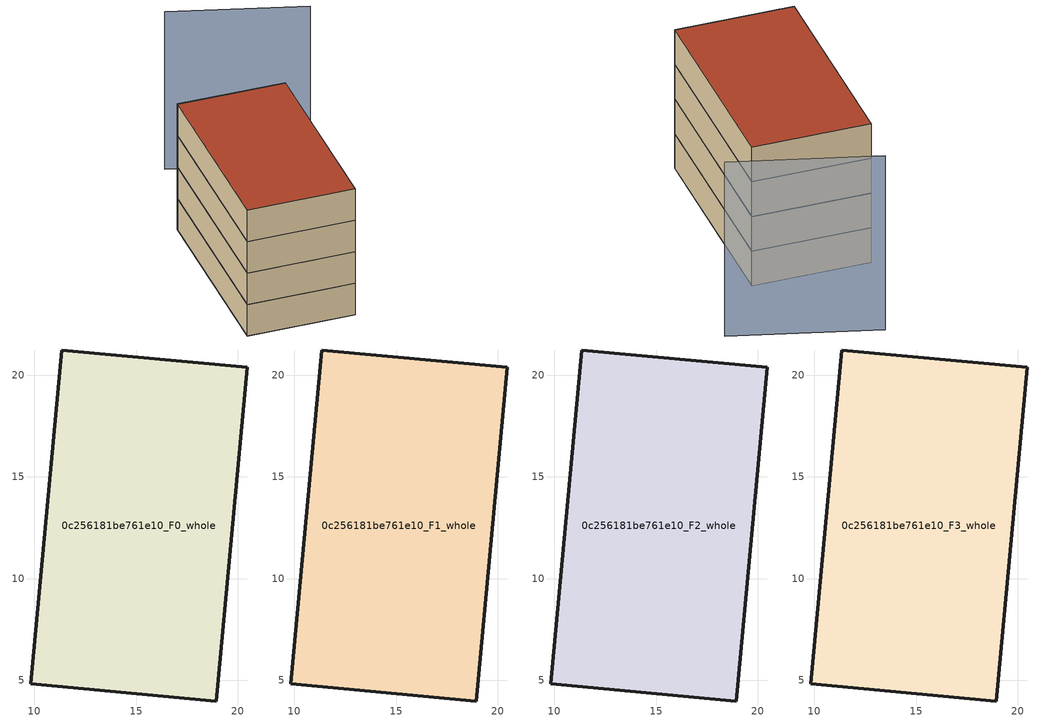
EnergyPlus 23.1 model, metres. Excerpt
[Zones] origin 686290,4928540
0c256181be761e10_F0_whole
 floor ground (EU_floor_Construction): 18.93,3.99 20.47,20.38 11.35,21.23 9.81,4.84 z0
 wall outside (EU_wall_Construction): 11.35,21.23 20.47,20.38 18.93,3.99 9.81,4.84 11.35,21.23 z0:3
0c256181be761e10_F1_whole
 floor to 0c256181be761e10_F0_whole (EU_floor_Construction): 18.93,3.99 20.47,20.38 11.35,21.23 9.81,4.84 z3
 wall outside (EU_wall_Construction): 11.35,21.23 20.47,20.38 18.93,3.99 9.81,4.84 11.35,21.23 z3:6
0c256181be761e10_F2_whole
 floor to 0c256181be761e10_F1_whole (EU_floor_Construction): 18.93,3.99 20.47,20.38 11.35,21.23 9.81,4.84 z6
 wall outside (EU_wall_Construction): 11.35,21.23 20.47,20.38 18.93,3.99 9.81,4.84 11.35,21.23 z6:9
0c256181be761e10_F3_whole
 floor to 0c256181be761e10_F2_whole (EU_floor_Construction): 18.93,3.99 20.47,20.38 11.35,21.23 9.81,4.84 z9
 wall outside (EU_wall_Construction): 11.35,21.23 20.47,20.38 18.93,3.99 9.81,4.84 11.35,21.23 z9:12
 roof outside (EU_roof_Construction): 20.47,20.38 18.93,3.99 9.81,4.84 11.35,21.23 z12
shading: 25.04,25.49 14.18,29.64 z0:15
[Building]
EU S2 Campaign: North Axis=0; Terrain=City; Solar Distribution=FullExterior
[Site:Location]
Bologna: Latitude=44.5; Longitude=11.25; Time Zone=1; Elevation=37
[SizingPeriod:WeatherFileDays]
AnnualSizingPeriod: Begin Month=1; Begin Day of Month=1; End Month=12; End Day of Month=31; Day of Week for Start Day=Monday; Use Weather File Daylight Saving Period=No; Use Weather File Rain and Snow Indicators=No
[MATERIAL]
EU_InternalMass_Material: Roughness=MediumRough; Thickness=0.1; Conductivity=1; Density=1800; Specific Heat=900; Thermal Absorptance=0.9; Solar Absorptance=0.7; Visible Absorptance=0.7
[MATERIAL:NOMASS] Roughness=MediumRough; Thermal Absorptance=0.9; Solar Absorptance=0.7; Visible Absorptance=0.7
Name | Thermal Resistance
EU_wall_NoMass | 0.937881
EU_roof_NoMass | 0.548572
EU_floor_NoMass | 0.71348
[CONSTRUCTION]
EU_wall_Construction: EU_wall_NoMass
EU_roof_Construction: EU_roof_NoMass
EU_floor_Construction: EU_floor_NoMass
EU_InternalMass_Construction: EU_InternalMass_Material
[ZONE] Type=1; Multiplier=1; Ceiling Height=autocalculate; Floor Area=autocalculate; Part of Total Floor Area=Yes
Name | Volume
0c256181be761e10_F0_whole | 452.251
0c256181be761e10_F1_whole; 0c256181be761e10_F2_whole; 0c256181be761e10_F3_whole | 452.252
[INTERNALMASS] Construction=EU_InternalMass_Construction; Surface Area=150.75
Name | Zone or ZoneList
0c256181be761e10_F0_whole_EU_InternalMass | 0c256181be761e10_F0_whole
0c256181be761e10_F1_whole_EU_InternalMass | 0c256181be761e10_F1_whole
0c256181be761e10_F2_whole_EU_InternalMass | 0c256181be761e10_F2_whole
0c256181be761e10_F3_whole_EU_InternalMass | 0c256181be761e10_F3_whole
[OTHEREQUIPMENT] Fuel Type=Electricity; Design Level Calculation Method=Watts/Area; Power per Zone Floor Area=1; Fraction Latent=0; Fraction Radiant=0; Fraction Lost=0; Carbon Dioxide Generation Rate=0; EndUse Subcategory=EU_Step8_InternalGains
Name | Zone or ZoneList or Space or SpaceList | Schedule
EU_Step8_InternalGain_0c256181be761e10_F0_whole_f000 | 0c256181be761e10_F0_whole | EU_Step8_GainSchedule_0c256181be761e10_F0_whole_f000
EU_Step8_InternalGain_0c256181be761e10_F1_whole_f000 | 0c256181be761e10_F1_whole | EU_Step8_GainSchedule_0c256181be761e10_F1_whole_f000
EU_Step8_InternalGain_0c256181be761e10_F2_whole_f000 | 0c256181be761e10_F2_whole | EU_Step8_GainSchedule_0c256181be761e10_F2_whole_f000
EU_Step8_InternalGain_0c256181be761e10_F3_whole_f000 | 0c256181be761e10_F3_whole | EU_Step8_GainSchedule_0c256181be761e10_F3_whole_f000
[ZONEVENTILATION:DESIGNFLOWRATE] Schedule=EU_AlwaysOn; Design Flow Rate Calculation Method=AirChanges/Hour; Air Changes per Hour=0.687892; Ventilation Type=Natural; Fan Pressure Rise=0; Fan Total Efficiency=1; Constant Term Coefficient=1; Temperature Term Coefficient=0; Velocity Term Coefficient=0; Velocity Squared Term Coefficient=0; Minimum Indoor Temperature=-100; Maximum Indoor Temperature=100; Delta Temperature=-100; Minimum Outdoor Temperature=-100; Maximum Outdoor Temperature=100; Maximum Wind Speed=40
Name | Zone or ZoneList or Space or SpaceList
EU_ConstantAir_0c256181be761e10_F0_whole | 0c256181be761e10_F0_whole
EU_ConstantAir_0c256181be761e10_F1_whole | 0c256181be761e10_F1_whole
EU_ConstantAir_0c256181be761e10_F2_whole | 0c256181be761e10_F2_whole
EU_ConstantAir_0c256181be761e10_F3_whole | 0c256181be761e10_F3_whole
[HVACTEMPLATE:THERMOSTAT] Constant Heating Setpoint=20; Constant Cooling Setpoint=50
EU_HeatOnly_0c256181be761e10_F0_whole; EU_HeatOnly_0c256181be761e10_F1_whole; EU_HeatOnly_0c256181be761e10_F2_whole; EU_HeatOnly_0c256181be761e10_F3_whole
[HVACTEMPLATE:ZONE:IDEALLOADSAIRSYSTEM] System Availability Schedule=EU_AlwaysOn; Maximum Heating Supply Air Temperature=50; Minimum Cooling Supply Air Temperature=13; Maximum Heating Supply Air Humidity Ratio=0.0156; Minimum Cooling Supply Air Humidity Ratio=0.0077; Heating Limit=NoLimit; Cooling Limit=NoLimit; Heating Availability Schedule=EU_AlwaysOn; Cooling Availability Schedule=EU_CoolingOff; Dehumidification Control Type=ConstantSensibleHeatRatio; Cooling Sensible Heat Ratio=0.7; Dehumidification Setpoint=60; Humidification Control Type=None; Humidification Setpoint=30; Outdoor Air Method=None; Outdoor Air Flow Rate per Person=0.00944; Outdoor Air Flow Rate per Zone Floor Area=0; Outdoor Air Flow Rate per Zone=0; Demand Controlled Ventilation Type=None; Outdoor Air Economizer Type=NoEconomizer; Heat Recovery Type=None; Sensible Heat Recovery Effectiveness=0.7; Latent Heat Recovery Effectiveness=0.65
Name | Template Thermostat
0c256181be761e10_F0_whole | EU_HeatOnly_0c256181be761e10_F0_whole
0c256181be761e10_F1_whole | EU_HeatOnly_0c256181be761e10_F1_whole
0c256181be761e10_F2_whole | EU_HeatOnly_0c256181be761e10_F2_whole
0c256181be761e10_F3_whole | EU_HeatOnly_0c256181be761e10_F3_whole
[SIZING:ZONE] Zone Cooling Design Supply Air Temperature Input Method=SupplyAirTemperature; Zone Cooling Design Supply Air Temperature=13; Zone Heating Design Supply Air Temperature Input Method=SupplyAirTemperature; Zone Heating Design Supply Air Temperature=50; Zone Cooling Design Supply Air Humidity Ratio=0.008; Zone Heating Design Supply Air Humidity Ratio=0.008; Cooling Design Air Flow Method=DesignDay; Cooling Design Air Flow Rate=0; Cooling Minimum Air Flow per Zone Floor Area=0.000762; Cooling Minimum Air Flow=0; Cooling Minimum Air Flow Fraction=0.2; Heating Design Air Flow Method=DesignDay; Heating Design Air Flow Rate=0; Heating Maximum Air Flow per Zone Floor Area=0.002032; Heating Maximum Air Flow=0.141576; Heating Maximum Air Flow Fraction=0.3; Account for Dedicated Outdoor Air System=No; Dedicated Outdoor Air System Control Strategy=NeutralSupplyAir; Dedicated Outdoor Air Low Setpoint Temperature for Design=autosize; Dedicated Outdoor Air High Setpoint Temperature for Design=autosize; Zone Load Sizing Method=Sensible Load Only No Latent Load; Zone Latent Cooling Design Supply Air Humidity Ratio Input Method=HumidityRatioDifference; Zone Cooling Design Supply Air Humidity Ratio Difference=0.005; Zone Latent Heating Design Supply Air Humidity Ratio Input Method=HumidityRatioDifference; Zone Humidification Design Supply Air Humidity Ratio Difference=0.005
0c256181be761e10_F0_whole; 0c256181be761e10_F1_whole; 0c256181be761e10_F2_whole; 0c256181be761e10_F3_whole
[SCHEDULE:CONSTANT]
Name | Hourly Value
EU_AlwaysOn | 1
EU_CoolingOff | 0
[SCHEDULE:FILE] Column Number=1; Rows to Skip at Top=0; Number of Hours of Data=8760; Column Separator=Comma; Interpolate to Timestep=No; Minutes per Item=60; Adjust Schedule for Daylight Savings=Yes
Name | File
EU_Step8_GainSchedule_0c256181be761e10_F0_whole_f000 | ../../schedules/0c256181be761e10/0c256181be761e10_F0_whole_f000_gain.csv
EU_Step8_GainSchedule_0c256181be761e10_F1_whole_f000 | ../../schedules/0c256181be761e10/0c256181be761e10_F1_whole_f000_gain.csv
EU_Step8_GainSchedule_0c256181be761e10_F2_whole_f000 | ../../schedules/0c256181be761e10/0c256181be761e10_F2_whole_f000_gain.csv
EU_Step8_GainSchedule_0c256181be761e10_F3_whole_f000 | ../../schedules/0c256181be761e10/0c256181be761e10_F3_whole_f000_gain.csv
